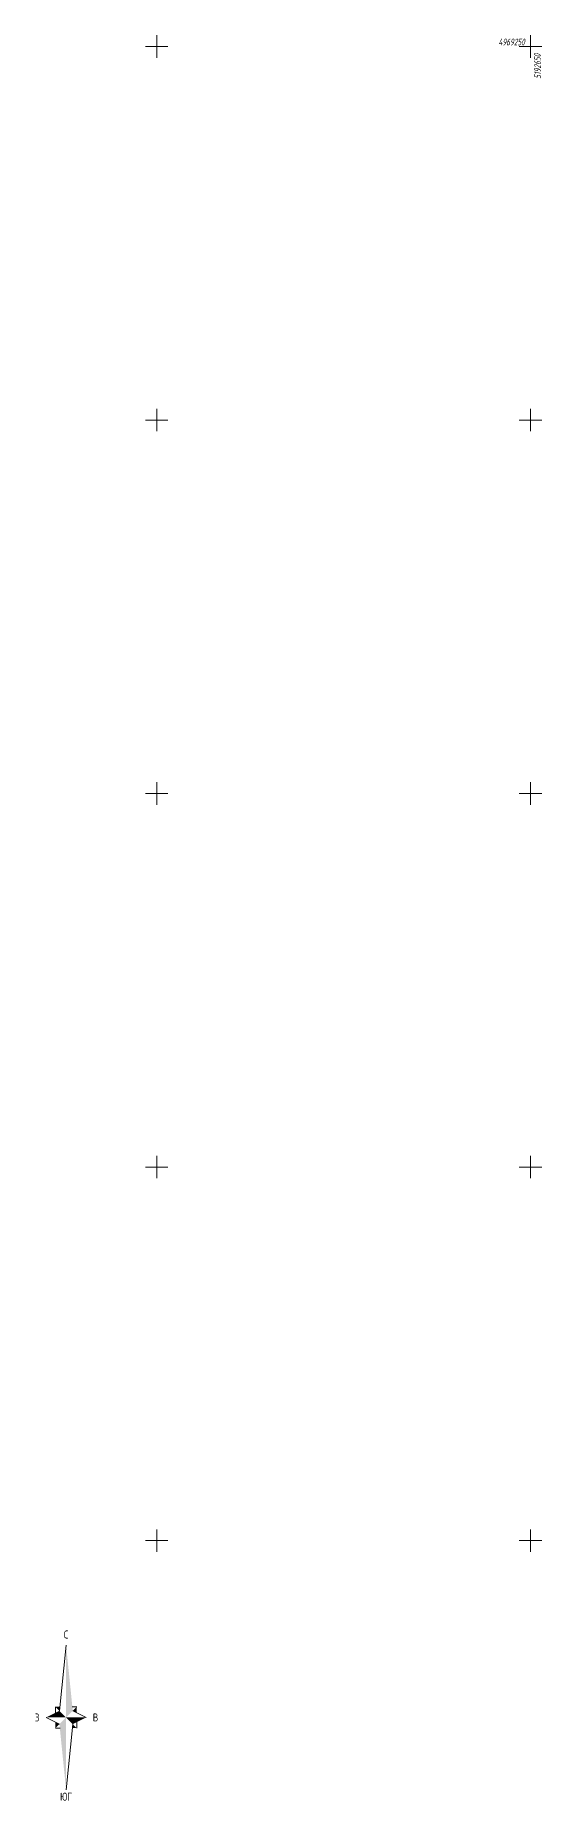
# Model space of a CAD drawing. Header units: metres. Extents: x 1687 to 3282, y 1191 to 1671.
# Drawn here: x 2172.3 to 2240.1, y 1410.6 to 1646.9 of the extents above; entities that cross this region are included whole.
import ezdxf
from ezdxf.enums import TextEntityAlignment as Align

# ---------------------------------------------------------------- set-up
doc = ezdxf.new("R2010")
doc.units = ezdxf.units.M
for name, color, linetype, lineweight, transparency in [('Grid', 7, 'Continuous', 18, 0.65), ('Otm', 7, 'Continuous', 18, 0.65), ('Рамка и сетка', 7, 'Continuous', 18, 0.65)]:
    doc.layers.add(name, color=color, linetype=linetype, lineweight=lineweight, transparency=transparency)
doc.styles.get("Standard").update_dxf_attribs({"font": 'GOST_0.TTF', "oblique": 15})

# ---------------------------------------------------------------- blocks, each defined once
blk = doc.blocks.new('GRID')
at = {"layer": 'Grid', "color": 104}
blk.add_line((-1.5, 0), (1.5, 0), dxfattribs=at)
for points in [[(0, 0), (0, 1.5)], [(0, 0), (0, -1.5)]]:
    blk.add_lwpolyline(points, dxfattribs=at)
blk = doc.blocks.new('INVZR')
for p, q in [((-1.83, 1.95), (-0.05, 19.52)), ((-1.83, -1.62), (-5.4, 0.16)), ((-2.91, 1.41), (-2.91, 3.02)), ((1.56, 3.02), (2.81, 3.02)), ((1.74, 1.95), (5.31, 0.16)), ((-1.66, -2.69), (-2.91, -2.69)), ((1.74, -1.62), (-0.05, -19.19)), ((2.81, -1.09), (2.81, -2.69))]:
    blk.add_line(p, q)
for points in [[(-0.05, 19.52), (-0.05, 0.16), (1.74, 1.95)], [(-5.4, 0.16), (-0.05, 0.16), (-1.83, 1.95)], [(-2.91, 3.02), (-1.83, 1.95), (-1.66, 3.02)], [(-0.05, -19.19), (-0.05, 0.16), (-1.83, -1.62)], [(5.31, 0.16), (-0.05, 0.16), (1.74, -1.62)], [(2.81, 3.02), (1.74, 1.95), (2.81, 1.41)], [(-2.91, -2.69), (-1.83, -1.62), (-2.91, -1.09)], [(2.81, -2.69), (1.74, -1.62), (1.56, -2.69)]]:
    blk.add_solid(points)
for s, height, p in [('С', 2.14, (-0.05, 21.3)), ('ЮГ', 2.143, (-0.05, -22.12))]:
    blk.add_text(s, height=height).set_placement(p, align=Align.CENTER)
blk.add_text('З', height=2.14).set_placement((-7.19, -0.91), align=Align.RIGHT)
blk.add_text('В', height=2.14).set_placement((7.09, -0.91))

msp = doc.modelspace()

# ---------------------------------------------------------------- block references
at = {"layer": 'Grid', "color": 7, "linetype": 'Continuous'}
for p in [(2188.559, 1645.422), (2238.559, 1645.422), (2188.559, 1595.422), (2238.559, 1595.422), (2188.559, 1545.422), (2238.559, 1545.422), (2188.559, 1495.422), (2238.559, 1495.422), (2188.559, 1445.422), (2238.559, 1445.422)]:
    msp.add_blockref('GRID', p, dxfattribs=at)
at = {"layer": 'Рамка и сетка', "color": 7, "linetype": 'Continuous', "xscale": 0.5, "yscale": 0.5}
msp.add_blockref('INVZR', (2176.452, 1421.658), dxfattribs=at)

# ---------------------------------------------------------------- texts
at = {"layer": 'Otm', "oblique": 13, "width": 0.8}
for s, rotation, p in [('4969250', 0.13959, (2234.269, 1645.569, 295.813)), ('5192650', 90.53949, (2239.967, 1641.105, 295.813))]:
    msp.add_text(s, height=0.9, rotation=rotation, dxfattribs=at).set_placement(p)

doc.saveas('drawing.dxf')
